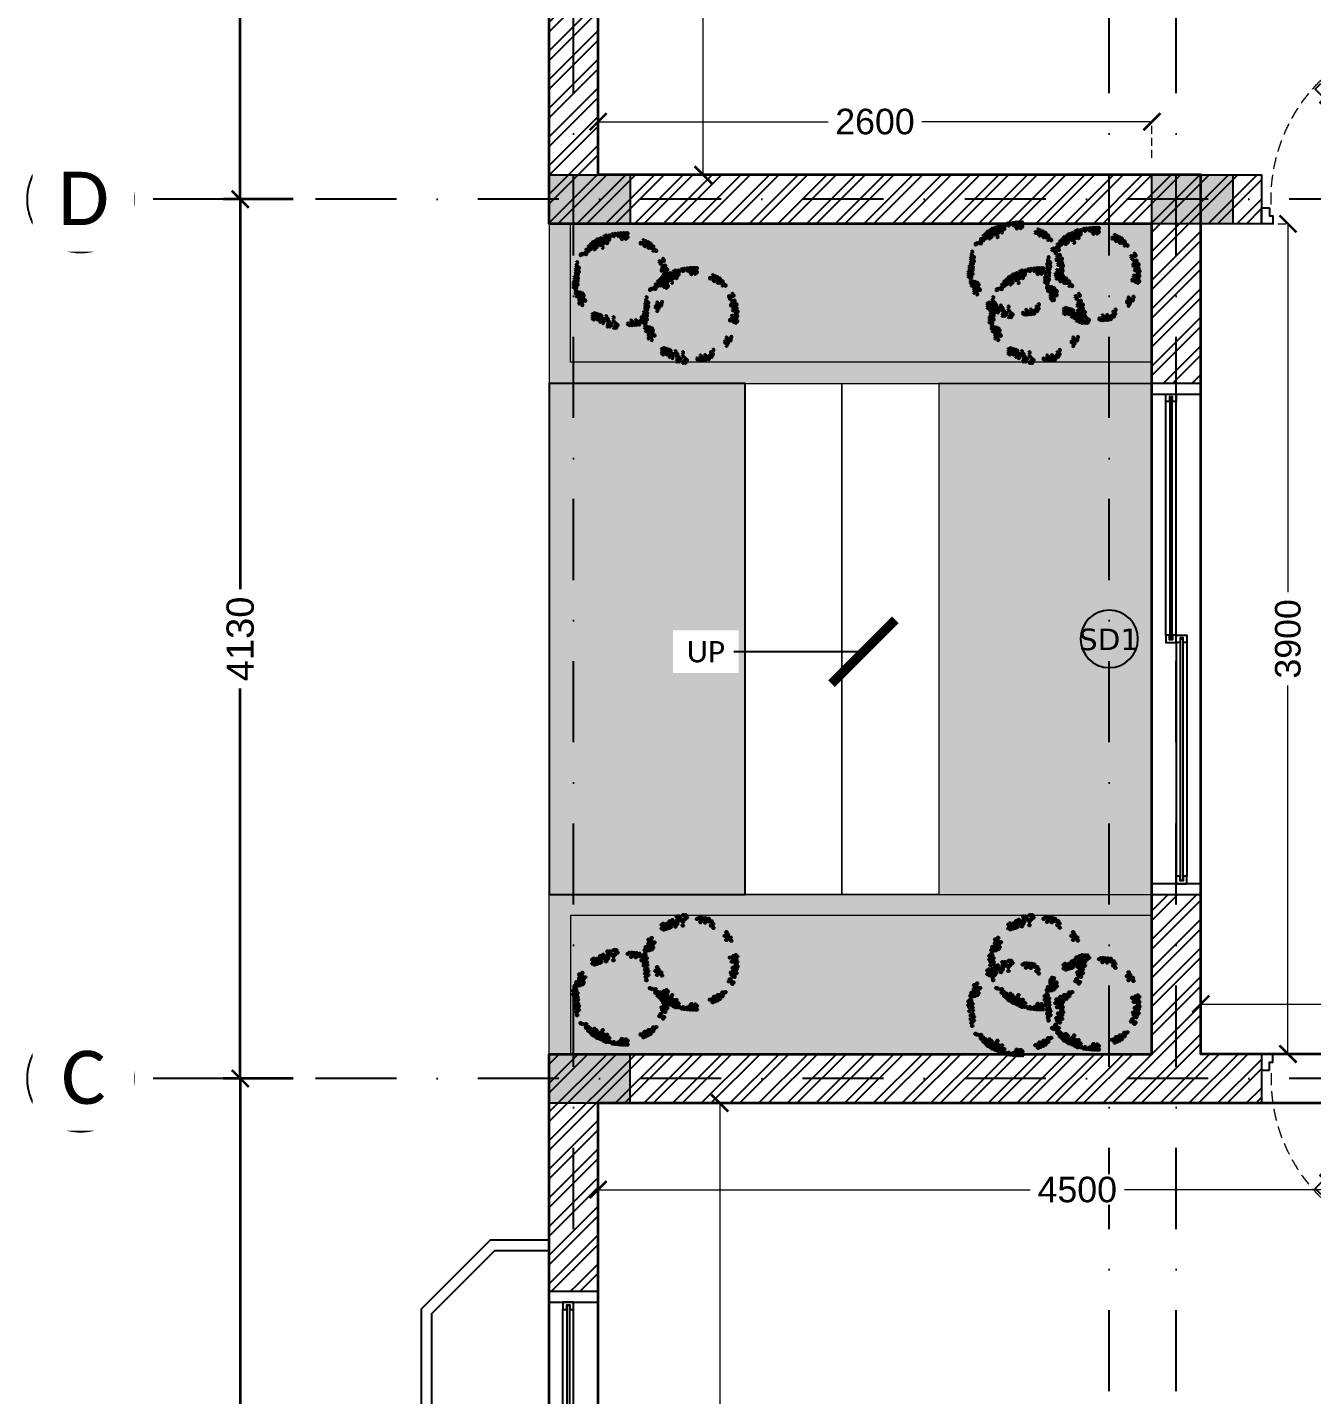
# Model space of a CAD drawing. Header units: millimetres. Extents: x -10000 to 124200, y -12045 to 23620.
# Drawn here: x 98200 to 104230, y 3145 to 9568 of the extents above; entities that cross this region are included whole.
import ezdxf
from ezdxf.enums import TextEntityAlignment as Align

# ---------------------------------------------------------------- set-up
doc = ezdxf.new("R2010")
doc.units = ezdxf.units.MM
doc.header["$LTSCALE"] = 150
doc.set_wipeout_variables(frame=1)
for name, pattern in [('1625_East Villa$0$DASHED', [0.75, 0.5, -0.25]), ('1625E_Grid$0$DASHDOTX2', [50.8, 25.4, -12.7, 0, -12.7]), ('3BHK-W(SB)$0$HIDDEN', [0.375, 0.25, -0.125]), ('HIDDENX2', [19.05, 12.7, -6.35])]:
    doc.linetypes.add(name, pattern=pattern)
for name, color, linetype in [('1625_East Villa$0$ad-Arrow', 32, 'Continuous'), ('1625_East Villa$0$ad-Door', 11, 'Continuous'), ('1625_East Villa$0$ad-Elevation 10', 8, 'Continuous'), ('1625_East Villa$0$ad-Glass Sectionline', 140, 'Continuous'), ('1625_East Villa$0$ad-Railing', 6, 'Continuous'), ('1625_East Villa$0$ad-Text main', 7, 'Continuous'), ('1625_East Villa$0$ad-Text Main_Door&window Label', 7, 'Continuous'), ('1625_East Villa$0$ad-Verandah', 33, 'Continuous'), ('1625_East Villa$0$ad-Wall', 240, 'Continuous'), ('1625_East Villa$0$ad-Wall hatch', 8, 'Continuous'), ('1625E_Columns$0$ad-Column', 3, 'Continuous'), ('1625E_Columns$0$ad-Column Hatch', 125, 'Continuous'), ('1625E_Grid$0$ad-Grid', 8, '1625E_Grid$0$DASHDOTX2'), ('1625E_Grid$0$ad-Text main', 7, 'Continuous')]:
    doc.layers.add(name, color=color, linetype=linetype)
for name, color, linetype, lineweight in [('1625_East Villa$0$ad-Landscape', 94, 'Continuous', 35), ('ad-Dimension', 6, 'Continuous', 0), ('ad-Framing', 4, 'Continuous', 35)]:
    doc.layers.add(name, color=color, linetype=linetype, lineweight=lineweight)
doc.layers.add('1625_East Villa$0$ad-Landscape 2', color=7, linetype='Continuous', lineweight=35, true_color=0x264c00)
doc.layers.add('1625E_Grid$0$ad-Dimension', color=7, linetype='Continuous', lineweight=0, true_color=0x0000f9)
doc.layers.get('1625_East Villa$0$ad-Landscape').off()
doc.styles.add('1625_East Villa$0$6 U T S R N_Corridor-Basement$0$Standard', font='arial.ttf')
doc.styles.add('1625_East Villa$0$6 U T S R N_Typical Floor Plan$0$3BHK-E(NB)$0$grid_text', font='verdana.ttf', dxfattribs={"width": 0.9})
doc.styles.add('1625_East Villa$0$New Text Style', font='arial.ttf', dxfattribs={"height": 100})
doc.styles.add('1625_East Villa$0$Standard', font='calibril.ttf')
doc.styles.add('1625E_Grid$0$Standard', font='arial.ttf')
doc.styles.add('ROMANS-TITLE', font='arial.ttf', dxfattribs={"width": 0.8})
doc.styles.get("Standard").update_dxf_attribs({"font": 'arial.ttf'})
doc.dimstyles.new('1625_East Villa$0$A-100-DIM-INT (MM-FT)', dxfattribs={"dimscale": 50, "dimtxt": 2.4, "dimasz": 1, "dimexe": 5, "dimexo": 100, "dimgap": 1, "dimtad": 0, "dimdec": 0, "dimdsep": 46, "dimtxsty": '1625_East Villa$0$Standard', "dimblk": '1625_East Villa$0$_ArchTick', "dimcen": 0.025, "dimse1": 1, "dimse2": 1, "dimclrd": 256, "dimclre": 256, "dimclrt": 256, "dimazin": 2, "dimtfac": 1, "dimtdec": 0, "dimtix": 1, "dimtmove": 2, "dimatfit": 3, "dimldrblk": '1625_East Villa$0$_ArchTick', "dimfxl": 1, "dimtolj": 1, "dimtzin": 0, "dimarcsym": 0})
doc.dimstyles.new('1625E_Grid$0$A-75-DIM-INT (Framing)', dxfattribs={"dimscale": 100, "dimtxt": 1.6, "dimasz": 1, "dimexe": 1, "dimexo": 1, "dimgap": 0.5, "dimtad": 0, "dimdec": 0, "dimdsep": 46, "dimtxsty": '1625E_Grid$0$Standard', "dimblk": '1625E_Grid$0$_ArchTick', "dimcen": 0.025, "dimclrd": 5, "dimclre": 5, "dimclrt": 256, "dimazin": 2, "dimtfac": 1, "dimtdec": 0, "dimtmove": 1, "dimatfit": 0, "dimldrblk": '1625E_Grid$0$_ArchTick', "dimfxl": 1, "dimfxlon": 1, "dimtfill": 1, "dimtolj": 1, "dimtzin": 0, "dimarcsym": 0})
doc.dimstyles.new('A-75-DIM-INT (Framing)', dxfattribs={"dimscale": 100, "dimtxt": 1.5, "dimasz": 1, "dimexe": 0, "dimexo": 0, "dimgap": 0.5, "dimtad": 0, "dimdec": 0, "dimdsep": 46, "dimtxsty": 'ROMANS-TITLE', "dimblk": 'ARCHTICK', "dimcen": 0.025, "dimclrd": 5, "dimclre": 5, "dimclrt": 256, "dimazin": 2, "dimtfac": 1, "dimtdec": 0, "dimtmove": 1, "dimatfit": 0, "dimldrblk": 'ARCHTICK', "dimfxl": 1, "dimtfill": 1, "dimtolj": 1, "dimtzin": 0, "dimarcsym": 0})

# ---------------------------------------------------------------- blocks, each defined once
blk = doc.blocks.new('1625_East Villa$0$6 U T S R N_Typical Floor Plan$0$ad_Window Tag')
blk.add_circle((0, 0), 150)
at = {"style": '1625_East Villa$0$6 U T S R N_Typical Floor Plan$0$3BHK-E(NB)$0$grid_text', "width": 0.9}
blk.add_attdef('D1', text='', height=125, dxfattribs=at).set_placement((0, 0), align=Align.MIDDLE_CENTER)
blk = doc.blocks.new('1625_East Villa$0$zw$3849')
at = {"layer": '1625_East Villa$0$ad-Text Main_Door&window Label'}
ref = blk.add_blockref('1625_East Villa$0$6 U T S R N_Typical Floor Plan$0$ad_Window Tag', (2630, 6695), dxfattribs=dict(at, xscale=-0.9, yscale=0.9, zscale=0.9))
ref.add_attrib('D1', 'SD1', dxfattribs={"height": 101.25, "rotation": 1800, "style": '1625_East Villa$0$6 U T S R N_Typical Floor Plan$0$3BHK-E(NB)$0$grid_text'}).set_placement((2629, 6692.9), align=Align.MIDDLE_CENTER)
at = {"layer": '1625_East Villa$0$ad-Text main', "insert": (-375, 2372.5), "char_height": 100, "width": 2237.11, "attachment_point": 5, "rotation": 90, "style": '1625_East Villa$0$Standard', "bg_fill": 2}
blk.add_mtext("\\pxqd;2' Wide Balcony", dxfattribs=at)
blk = doc.blocks.new('1625_East Villa$0$$ZCDB_AUDIT_GENERATED_C77D')
blk.add_wipeout([(0, 230), (2400, 230), (2400, 0), (0, 0)]).dxf.layer = '1625_East Villa$0$ad-Elevation 10'
at = {"layer": '1625_East Villa$0$ad-Elevation 10'}
for points in [[(2400, 230), (0, 230)], [(2400, 0), (0, 0)]]:
    blk.add_lwpolyline(points, dxfattribs=at)
for points in [[(50, 0), (50, 230), (0, 230), (0, 0)], [(2350, 0), (2400, 0), (2400, 230), (2350, 230)], [(1217.5, 133), (1217.5, 115), (1182.5, 115), (1182.5, 165), (1217.5, 165), (1217.5, 147), (1195.5, 147), (1195.5, 133)], [(2315, 133), (2315, 115), (2350, 115), (2350, 165), (2315, 165), (2315, 147), (2337, 147), (2337, 133)], [(85, 83), (85, 65), (50, 65), (50, 115), (85, 115), (85, 97), (63, 97), (63, 83)], [(1182.5, 83), (1182.5, 65), (1217.5, 65), (1217.5, 115), (1182.5, 115), (1182.5, 97), (1204.5, 97), (1204.5, 83)]]:
    blk.add_lwpolyline(points, close=True, dxfattribs=at)
at = {"layer": '1625_East Villa$0$ad-Glass Sectionline'}
for points in [[(1200, 145), (2335, 145), (2335, 135), (1200, 135)], [(1200, 95), (65, 95), (65, 85), (1200, 85)]]:
    blk.add_lwpolyline(points, close=True, dxfattribs=at)
for points in [[(1217.5, 165), (2315, 165)], [(1182.5, 115), (85, 115)], [(1182.5, 65), (85, 65)], [(1217.5, 115), (2315, 115)]]:
    blk.add_lwpolyline(points, dxfattribs=at)
blk = doc.blocks.new('*U131')
blk.add_blockref('1625_East Villa$0$$ZCDB_AUDIT_GENERATED_C77D', (0, 0))
blk = doc.blocks.new('*U132')
for p, q in [((-8.3, -111.1), (-41.7, -111.1)), ((-25, -127.8), (-25, -94.4)), ((-811.3, -760.8), (-796.4, -775.7)), ((-746.2, -826), (-761.1, -811.1))]:
    blk.add_line(p, q)
for points in [[(-1150, -100), (-1150, -50), (-1128.6, -50), (-1128.6, -35.7), (-1128.6, 0), (-1200, 0), (-1200, -100)], [(-50, -100), (0, -100), (0, 0), (-71.4, 0), (-71.4, -35.7), (-71.4, -50), (-50, -50)], [(-50, -100), (-130.8, -180.8), (-166.2, -145.5), (-85.4, -64.6)], [(-130.8, -180.8), (-747, -797), (-782.4, -761.6), (-166.2, -145.5)], [(-827.8, -877.8), (-747, -797), (-782.4, -761.6), (-863.2, -842.5)]]:
    blk.add_lwpolyline(points, close=True)
for points in [[(-808.2, -787.5), (-835.7, -760), (-772.9, -697.2), (-765, -705), (-822, -773.7)], [(-772.8, -822.8), (-745.4, -850.3), (-682.5, -787.5), (-690.4, -779.7), (-759, -836.7)]]:
    blk.add_lwpolyline(points)
blk.add_circle((-25, -111.1), 11.1)
at = {"color": 8, "linetype": '1625_East Villa$0$DASHED', "lineweight": 0}
blk.add_arc((-93.1, -153.1), 1047.4, 178.18808, 271.81192, dxfattribs=at)
at = {"layer": '1625_East Villa$0$ad-Text Main_Door&window Label'}
blk.add_line((-600, 125), (-600, -230), dxfattribs=at)
blk.add_circle((-600.3, 245), 120, dxfattribs=at)
at = {"layer": '1625_East Villa$0$ad-Text Main_Door&window Label', "style": '1625_East Villa$0$New Text Style'}
blk.add_attdef('D1', text='', height=100, dxfattribs=at).set_placement((-585.4, 244.6), align=Align.MIDDLE_CENTER)
blk = doc.blocks.new('1625_East Villa$0$zw$42B5')
at = {"layer": '1625_East Villa$0$ad-Wall hatch', "transparency": 33554610}
h = blk.add_hatch(dxfattribs=at)
h.set_pattern_fill('ANSI32', color=256, scale=10)
h.set_pattern_definition([(45, (-1040635.14, 674820.02), (-67.351921, 67.351921), []), (45, (-1040590.24, 674820.02), (-67.351921, 67.351921), [])])
h.paths.add_polyline_path([(12120, 13620), (12120, 10220), (11890, 10220), (11890, 13390), (7240, 13390), (7240, 8645), (4245, 8645), (4245, 8875), (4445, 8875), (4445, 9370), (4560, 9370), (4560, 8760), (7010, 8760), (7010, 10500), (6360, 10500), (6360, 10615), (7010, 10615), (7010, 13390), (4560, 13390), (4560, 10615), (5560, 10615), (5560, 10500), (4445, 10500), (4445, 13390), (230, 13390), (230, 8875), (3345, 8875), (3345, 8645), (3060, 8645), (3060, 4745), (3345, 4745), (3345, 4515), (230, 4515), (230, 230), (4995, 230), (4995, 3130), (6060, 3130), (6060, 3015), (5110, 3015), (5110, 230), (8310, 230), (8310, 3015), (6860, 3015), (6860, 3130), (8310, 3130), (8310, 4630), (5110, 4630), (5110, 3930), (4995, 3930), (4995, 4515), (4245, 4515), (4245, 4745), (8540, 4745), (8540, 230), (9240, 230), (9240, 0), (0, 0), (0, 4745), (2830, 4745), (2830, 8645), (0, 8645), (0, 13620)])
at = {"layer": '1625_East Villa$0$ad-Railing'}
for points in [[(0, 872.5), (-275, 872.5), (-600, 1197.5), (-600, 3547.5), (-275, 3872.5), (0, 3872.5)], [(0, 922.5), (-254.3, 922.5), (-550, 1218.2), (-550, 3526.8), (-254.3, 3822.5), (0, 3822.5)]]:
    blk.add_lwpolyline(points, dxfattribs=at)
at = {"layer": '1625_East Villa$0$ad-Door', "ltscale": 5}
ref = blk.add_blockref('*U132', (4245, 8645), dxfattribs=dict(at, xscale=-0.7499999997027537, yscale=0.7499999997027537, zscale=0.7499999997027537, rotation=179.9999999999998))
ref.add_attrib('D1', 'D1', dxfattribs={"layer": '1625_East Villa$0$ad-Text Main_Door&window Label', "height": 75, "rotation": 1440, "style": '1625_East Villa$0$New Text Style'}).set_placement((3794.8, 8461.3), align=Align.MIDDLE_CENTER)
ref = blk.add_blockref('*U132', (4245, 4745), dxfattribs=dict(at, xscale=0.7499999997027537, yscale=0.7499999997027537, zscale=0.7499999997027537))
ref.add_attrib('D1', 'D1', dxfattribs={"layer": '1625_East Villa$0$ad-Text Main_Door&window Label', "height": 75, "rotation": 1080, "style": '1625_East Villa$0$New Text Style'}).set_placement((3794.8, 4928.7), align=Align.MIDDLE_CENTER)
for p, rotation in [((2830, 7895), 270), ((230, 1230), 90)]:
    blk.add_blockref('*U131', p, dxfattribs=dict(rotation=rotation))
at = {"layer": '1625_East Villa$0$ad-Wall'}
for points in [[(4445, 13390), (230, 13390), (230, 8875), (3345, 8875), (3345, 8645), (3060, 8645), (3060, 4745), (3345, 4745), (3345, 4515), (230, 4515), (230, 230)], [(0, 0), (0, 4745), (2830, 4745), (2830, 8645), (0, 8645), (0, 13620), (12120, 13620)]]:
    blk.add_lwpolyline(points, dxfattribs=at)
blk = doc.blocks.new('1625_East Villa$0$_ArchTick')
at = {"color": 0, "linetype": 'ByBlock', "const_width": 0.15}
blk.add_lwpolyline([(-0.5, -0.5), (0.5, 0.5)], dxfattribs=at)
blk = doc.blocks.new('1625_East Villa$0$Agac-p8')
at = {"color": 82}
blk.add_lwpolyline([(214.3, -98.8, -0.332157), (270.9, -91.5, 2.110716)], format="xyb", dxfattribs=at)
at = {"layer": '1625_East Villa$0$ad-Landscape 2'}
for centre in [(-32, 272.4), (-32, 250.8), (-22.2, 272.4), (-22.2, 264.5), (-22.2, 250.8), (-22.2, 243), (-8.5, 272.4), (-8.5, 250.8), (-0.7, 262.6), (-0.7, 241), (5.2, 272.4), (5.2, 250.8), (20.9, 270.4), (20.9, 260.6), (38.5, 268.5), (46.3, 258.7), (54.1, 266.5), (67.8, 256.7), (73.7, 258.7), (73.7, 237.1), (85.5, 239.1), (91.3, 258.7), (91.3, 237.1), (103.1, 252.8), (103.1, 239.1), (120.7, 243), (132.5, 237.1), (142.3, 235.2), (-198.4, 172.5), (-188.6, 178.4), (-180.8, 196), (-180.8, 174.5), (-165.1, 211.7), (-165.1, 190.1), (-153.4, 211.7), (-153.4, 190.1), (-151.4, 219.5), (-151.4, 198), (-137.7, 225.4), (-137.7, 203.8), (-131.9, 221.5), (-131.9, 199.9), (-124, 231.3), (-124, 209.7), (-108.4, 215.6), (85.5, 217.5), (103.1, 231.3), (103.1, 217.5), (110.9, 211.7), (110.9, 190.1), (120.7, 221.5), (124.6, 227.3), (124.6, 205.8), (132.5, 215.6), (142.3, 213.6), (146.2, 213.6), (146.2, 192.1), (152, 227.3), (152, 205.8), (157.9, 203.8), (157.9, 182.3), (167.7, 219.5), (167.7, 198), (175.5, 209.7), (175.5, 188.2), (181.4, 203.8), (181.4, 182.3), (193.2, 194.1), (193.2, 172.5), (206.9, 176.4), (206.9, 154.9), (214.7, 156.8), (230.4, 152.9), (-249.3, 84.4), (-243.5, 115.7), (-239.5, 82.4), (-237.6, 123.6), (-231.7, 109.8), (-223.9, 98.1), (-218, 109.8), (238.2, 149), (257.8, 104), (257.8, 82.4), (261.7, 86.4), (-267, 23.7), (-265, -3.7), (-261.1, 62.9), (-261.1, 41.3), (-261.1, 10), (-255.2, 33.5), (-255.2, 21.7), (-251.3, 0.2), (-249.3, 72.6), (-247.4, 57), (-243.5, 47.2), (-239.5, 31.5), (-233.7, 72.6), (-233.7, -3.7), (-229.8, 58.9), (248, 72.6), (248, 51.1), (253.9, 35.4), (253.9, 13.9), (255.8, -1.8), (261.7, 64.8), (263.6, 39.4), (265.6, 64.8), (265.6, 43.3), (273.4, 17.8), (273.4, -3.7), (-265, -33.1), (-259.1, -15.5), (-257.2, -40.9), (-255.2, -23.3), (-245.4, -13.5), (-243.5, -35.1), (-237.6, -27.2), (-223.9, -27.2), (226.4, -76.2), (240.1, -70.3), (253.9, -68.3), (255.8, -23.3), (255.8, -68.3), (263.6, -21.4), (263.6, -42.9), (267.6, -48.8), (267.6, -70.3), (279.3, -15.5), (279.3, -37), (-231.7, -125.1), (-227.8, -142.8), (-216, -138.8), (-212.1, -160.4), (-208.2, -152.5), (-204.3, -129.1), (-200.4, -150.6), (-194.5, -152.5), (212.7, -115.3), (220.6, -86), (220.6, -107.5), (226.4, -97.7), (228.4, -119.3), (228.4, -140.8), (234.3, -101.6), (234.3, -123.2), (240.1, -91.8), (246, -86), (246, -107.5), (246, -109.5), (246, -131), (253.9, -89.9), (261.7, -87.9), (-204.3, -174.1), (-127.9, -199.5), (-126, -223), (-118.2, -236.8), (-114.2, -213.3), (-104.4, -236.8), (-92.7, -240.7), (-81, -230.9), (-53.5, -232.8), (48.3, -213.3), (48.3, -234.8), (73.7, -240.7), (81.6, -223), (91.3, -207.4), (91.3, -228.9), (109, -223), (118.8, -203.5), (118.8, -225), (124.6, -215.2), (124.6, -236.8), (126.6, -199.5), (126.6, -221.1), (134.4, -197.6), (134.4, -219.1), (140.3, -223), (146.2, -193.7), (146.2, -215.2), (157.9, -189.8), (157.9, -211.3), (161.8, -201.5), (161.8, -223), (169.7, -195.6), (169.7, -217.2), (-101, -251.4), (-84.9, -254.4), (-71.2, -254.4), (-65.3, -242.6), (-57.5, -256.3), (-43.8, -256.3), (-34, -250.5), (24.8, -258.3), (32.6, -272), (36.5, -248.5), (46.3, -272), (62, -250.5), (69.8, -264.2), (81.6, -244.6), (83.5, -264.2), (109, -244.6)]:
    blk.add_circle(centre, 5.54, dxfattribs=at)
blk = doc.blocks.new('1625_East Villa$0$zw$3E22')
at = {"transparency": 33554559}
h = blk.add_hatch(color=43, dxfattribs=at)
h.dxf.hatch_style = 1
h.paths.add_polyline_path([(-2830, -750), (0, -750), (0, -650), (-2730, -650), (-2730, 0), (-2830, 0)])
at = {"layer": '1625_East Villa$0$ad-Wall hatch', "transparency": 33554483}
h = blk.add_hatch(color=74, dxfattribs=at)
h.dxf.hatch_style = 1
h.paths.add_polyline_path([(-2730, 0), (0, 0), (0, -650), (-2730, -650)])
at = {"layer": '1625_East Villa$0$ad-Verandah', "lineweight": 9}
for points in [[(-2830, -750), (0, -750), (0, -650), (-2730, -650), (-2730, 0), (-2830, 0)], [(-2730, 0), (0, 0), (0, -650), (-2730, -650)]]:
    blk.add_lwpolyline(points, close=True, dxfattribs=at)
at = {"layer": '1625_East Villa$0$ad-Landscape', "xscale": -0.8129134488704248, "yscale": 0.8129134488704248, "zscale": 0.8129134488704248}
for p in [(-634, -216.5), (-2488.4, -266.7), (-274.9, -242.3), (-2162.8, -430.7), (-535.7, -431.3)]:
    blk.add_blockref('1625_East Villa$0$Agac-p8', p, dxfattribs=at)
blk = doc.blocks.new('1625E_Columns$0$zw$6AA0')
at = {"layer": '1625E_Columns$0$ad-Column Hatch', "transparency": 33554687}
h = blk.add_hatch(color=256, dxfattribs=at)
h.dxf.hatch_style = 1
h.paths.add_polyline_path([(0, -230), (380, -230), (380, 0), (0, 0)])
at = {"layer": '1625E_Columns$0$ad-Column'}
blk.add_lwpolyline([(0, -230), (380, -230), (380, 0), (0, 0)], close=True, dxfattribs=at)
blk = doc.blocks.new('1625E_Columns')
at = {"layer": '1625E_Columns$0$ad-Column', "xscale": -1}
for p, rotation in [((0, 8645), 179.9999999999998), ((3210, 8875), 359.9999999999997)]:
    blk.add_blockref('1625E_Columns$0$zw$6AA0', p, dxfattribs=dict(at, rotation=rotation))
at = {"layer": '1625E_Columns$0$ad-Column', "rotation": 359.9999999999993}
blk.add_blockref('1625E_Columns$0$zw$6AA0', (0, 4745), dxfattribs=at)
blk = doc.blocks.new('1625E_Grid$0$_ArchTick')
at = {"color": 0, "linetype": 'ByBlock', "const_width": 0.15}
blk.add_lwpolyline([(-0.5, -0.5), (0.5, 0.5)], dxfattribs=at)
blk = doc.blocks.new('*D190')
at = {"layer": '1625E_Grid$0$ad-Dimension', "lineweight": -2, "transparency": 16777216}
for p, q in [((-1202, 13505), (-1530, 13505)), ((-1450, 13505), (-1450, 11366.7)), ((-1450, 8760), (-1450, 10898.3)), ((-1202, 8760), (-1530, 8760))]:
    blk.add_line(p, q, dxfattribs=at)
at = {"layer": 'Defpoints', "color": 0, "transparency": 16777216}
for p in [(-1122, 13505), (-1450, 8760), (-1122, 8760)]:
    blk.add_point(p, dxfattribs=at)
at = {"layer": '1625E_Grid$0$ad-Dimension', "lineweight": -2, "transparency": 16777216, "xscale": 80, "yscale": 80, "zscale": 80}
for p, rotation in [((-1450, 13505), 90), ((-1450, 8760), 270)]:
    blk.add_blockref('1625E_Grid$0$_ArchTick', p, dxfattribs=dict(at, rotation=rotation))
at = {"layer": '1625E_Grid$0$ad-Dimension', "transparency": 16777216, "insert": (-1450, 11132.5), "char_height": 128, "attachment_point": 5, "rotation": 90, "style": '1625E_Grid$0$Standard', "bg_fill": 3, "box_fill_scale": 1.1, "bg_fill_color": 257, "bg_fill_transparency": 0}
blk.add_mtext('\\A1;4745', dxfattribs=at)
blk = doc.blocks.new('*D191')
at = {"layer": '1625E_Grid$0$ad-Dimension', "lineweight": -2, "transparency": 16777216}
for p, q in [((-1202, 8760), (-1530, 8760)), ((-1450, 8760), (-1450, 6928.5)), ((-1450, 4630), (-1450, 6461.5)), ((-1202, 4630), (-1530, 4630))]:
    blk.add_line(p, q, dxfattribs=at)
at = {"layer": 'Defpoints', "color": 0, "transparency": 16777216}
for p in [(-1122, 8760), (-1450, 4630), (-1122, 4630)]:
    blk.add_point(p, dxfattribs=at)
at = {"layer": '1625E_Grid$0$ad-Dimension', "lineweight": -2, "transparency": 16777216, "xscale": 80, "yscale": 80, "zscale": 80}
for p, rotation in [((-1450, 8760), 90), ((-1450, 4630), 270)]:
    blk.add_blockref('1625E_Grid$0$_ArchTick', p, dxfattribs=dict(at, rotation=rotation))
at = {"layer": '1625E_Grid$0$ad-Dimension', "transparency": 16777216, "insert": (-1450, 6695), "char_height": 128, "attachment_point": 5, "rotation": 90, "style": '1625E_Grid$0$Standard', "bg_fill": 3, "box_fill_scale": 1.1, "bg_fill_color": 257, "bg_fill_transparency": 0}
blk.add_mtext('\\A1;4130', dxfattribs=at)
blk = doc.blocks.new('*D192')
at = {"layer": '1625E_Grid$0$ad-Dimension', "lineweight": -2, "transparency": 16777216}
for p, q in [((-1202, 4630), (-1530, 4630)), ((-1450, 4630), (-1450, 2606.7)), ((-1450, 115), (-1450, 2138.3)), ((-1202, 115), (-1530, 115))]:
    blk.add_line(p, q, dxfattribs=at)
at = {"layer": 'Defpoints', "color": 0, "transparency": 16777216}
for p in [(-1122, 4630), (-1450, 115), (-1122, 115)]:
    blk.add_point(p, dxfattribs=at)
at = {"layer": '1625E_Grid$0$ad-Dimension', "lineweight": -2, "transparency": 16777216, "xscale": 80, "yscale": 80, "zscale": 80}
for p, rotation in [((-1450, 4630), 90), ((-1450, 115), 270)]:
    blk.add_blockref('1625E_Grid$0$_ArchTick', p, dxfattribs=dict(at, rotation=rotation))
at = {"layer": '1625E_Grid$0$ad-Dimension', "transparency": 16777216, "insert": (-1450, 2372.5), "char_height": 128, "attachment_point": 5, "rotation": 90, "style": '1625E_Grid$0$Standard', "bg_fill": 3, "box_fill_scale": 1.1, "bg_fill_color": 257, "bg_fill_transparency": 0}
blk.add_mtext('\\A1;4515', dxfattribs=at)
blk = doc.blocks.new('zw$B3AB')
at = {"layer": 'ad-Framing'}
for points in [[(0, 0), (12120, 0), (12120, -13620), (0, -13620), (0, -8875), (2830, -8875), (2830, -4975), (0, -4975)], [(230, -230), (11890, -230), (11890, -13390), (230, -13390), (230, -9105), (4730, -9105), (4730, -8875), (3060, -8875), (3060, -4745), (230, -4745)]]:
    blk.add_lwpolyline(points, close=True, dxfattribs=at)
blk = doc.blocks.new('_ArchTick')
at = {"color": 0, "linetype": 'ByBlock', "const_width": 0.15}
blk.add_lwpolyline([(-0.5, -0.5), (0.5, 0.5)], dxfattribs=at)
blk = doc.blocks.new('*D14')
at = {"layer": 'ad-Dimension', "linetype": '3BHK-W(SB)$0$HIDDEN', "lineweight": -2, "transparency": 16777216}
for p, q in [((80, -8875), (571.1, -8875)), ((80, -13160), (571.1, -13160))]:
    blk.add_line(p, q, dxfattribs=at)
at = {"layer": 'ad-Dimension', "lineweight": -2, "transparency": 16777216}
for p, q in [((571.1, -8875), (571.1, -10795.5)), ((571.1, -13160), (571.1, -11239.5))]:
    blk.add_line(p, q, dxfattribs=at)
at = {"layer": 'Defpoints', "color": 0, "transparency": 16777216}
for p in [(0, -8875), (0, -13160), (571.1, -13160)]:
    blk.add_point(p, dxfattribs=at)
at = {"layer": 'ad-Dimension', "lineweight": -2, "transparency": 16777216, "xscale": 80, "yscale": 80, "zscale": 80}
for p, rotation in [((571.1, -8875), 90), ((571.1, -13160), 270)]:
    blk.add_blockref('_ArchTick', p, dxfattribs=dict(at, rotation=rotation))
at = {"layer": 'ad-Dimension', "transparency": 16777216, "insert": (571.1, -11017.5), "char_height": 120, "attachment_point": 5, "rotation": 90, "bg_fill": 3, "box_fill_scale": 1.1, "bg_fill_color": 257, "bg_fill_transparency": 0}
blk.add_mtext('\\A1;4285', dxfattribs=at)
blk = doc.blocks.new('*D15')
at = {"layer": 'ad-Dimension', "linetype": '3BHK-W(SB)$0$HIDDEN', "lineweight": -2, "transparency": 16777216}
for p, q in [((0, -8955), (0, -9282.2)), ((4500, -8955), (4500, -9282.2))]:
    blk.add_line(p, q, dxfattribs=at)
at = {"layer": 'ad-Dimension', "lineweight": -2, "transparency": 16777216}
for p, q in [((0, -9282.2), (2028.6, -9282.2)), ((4500, -9282.2), (2471.4, -9282.2))]:
    blk.add_line(p, q, dxfattribs=at)
at = {"layer": 'Defpoints', "color": 0, "transparency": 16777216}
for p in [(0, -8875), (4500, -8875), (4500, -9282.2)]:
    blk.add_point(p, dxfattribs=at)
at = {"layer": 'ad-Dimension', "lineweight": -2, "transparency": 16777216, "xscale": 80, "yscale": 80, "zscale": 80, "rotation": 180}
blk.add_blockref('_ArchTick', (0, -9282.2), dxfattribs=at)
at = {"layer": 'ad-Dimension', "lineweight": -2, "transparency": 16777216, "xscale": 80, "yscale": 80, "zscale": 80}
blk.add_blockref('_ArchTick', (4500, -9282.2), dxfattribs=at)
at = {"layer": 'ad-Dimension', "transparency": 16777216, "insert": (2250, -9282.2), "char_height": 120, "attachment_point": 5, "bg_fill": 3, "box_fill_scale": 1.1, "bg_fill_color": 257, "bg_fill_transparency": 0}
blk.add_mtext('\\A1;4500', dxfattribs=at)
blk = doc.blocks.new('*D16')
at = {"layer": 'ad-Dimension', "linetype": '3BHK-W(SB)$0$HIDDEN', "lineweight": -2, "transparency": 16777216}
for p, q in [((2830, -8565), (2830, -8410)), ((4500, -8565), (4500, -8410))]:
    blk.add_line(p, q, dxfattribs=at)
at = {"layer": 'ad-Dimension', "lineweight": -2, "transparency": 16777216}
for p, q in [((2830, -8410), (3451.7, -8410)), ((4500, -8410), (3878.3, -8410))]:
    blk.add_line(p, q, dxfattribs=at)
at = {"layer": 'Defpoints', "color": 0, "transparency": 16777216}
for p in [(2830, -8410), (2830, -8645), (4500, -8645)]:
    blk.add_point(p, dxfattribs=at)
at = {"layer": 'ad-Dimension', "lineweight": -2, "transparency": 16777216, "xscale": 80, "yscale": 80, "zscale": 80, "rotation": 180}
blk.add_blockref('_ArchTick', (2830, -8410), dxfattribs=at)
at = {"layer": 'ad-Dimension', "lineweight": -2, "transparency": 16777216, "xscale": 80, "yscale": 80, "zscale": 80}
blk.add_blockref('_ArchTick', (4500, -8410), dxfattribs=at)
at = {"layer": 'ad-Dimension', "transparency": 16777216, "insert": (3665, -8410), "char_height": 120, "attachment_point": 5, "bg_fill": 3, "box_fill_scale": 1.1, "bg_fill_color": 257, "bg_fill_transparency": 0}
blk.add_mtext('\\A1;1670', dxfattribs=at)
blk = doc.blocks.new('*D17')
at = {"layer": 'ad-Dimension', "linetype": '3BHK-W(SB)$0$HIDDEN', "lineweight": -2, "transparency": 16777216}
for p, q in [((2910, -4745), (3239.1, -4745)), ((2910, -8645), (3239.1, -8645))]:
    blk.add_line(p, q, dxfattribs=at)
at = {"layer": 'ad-Dimension', "lineweight": -2, "transparency": 16777216}
for p, q in [((3239.1, -4745), (3239.1, -6476.1)), ((3239.1, -8645), (3239.1, -6913.9))]:
    blk.add_line(p, q, dxfattribs=at)
at = {"layer": 'Defpoints', "color": 0, "transparency": 16777216}
for p in [(2830, -4745), (3239.1, -4745), (2830, -8645)]:
    blk.add_point(p, dxfattribs=at)
at = {"layer": 'ad-Dimension', "lineweight": -2, "transparency": 16777216, "xscale": 80, "yscale": 80, "zscale": 80}
for p, rotation in [((3239.1, -4745), 90), ((3239.1, -8645), 270)]:
    blk.add_blockref('_ArchTick', p, dxfattribs=dict(at, rotation=rotation))
at = {"layer": 'ad-Dimension', "transparency": 16777216, "insert": (3239.1, -6695), "char_height": 120, "attachment_point": 5, "rotation": 90, "bg_fill": 3, "box_fill_scale": 1.1, "bg_fill_color": 257, "bg_fill_transparency": 0}
blk.add_mtext('\\A1;3900', dxfattribs=at)
blk = doc.blocks.new('*D18')
at = {"layer": 'ad-Dimension', "linetype": '3BHK-W(SB)$0$HIDDEN', "lineweight": -2, "transparency": 16777216}
for p, q in [((0, -4435), (0, -4265.5)), ((2600, -4435), (2600, -4265.5))]:
    blk.add_line(p, q, dxfattribs=at)
at = {"layer": 'ad-Dimension', "lineweight": -2, "transparency": 16777216}
for p, q in [((0, -4265.5), (1080, -4265.5)), ((2600, -4265.5), (1520, -4265.5))]:
    blk.add_line(p, q, dxfattribs=at)
at = {"layer": 'Defpoints', "color": 0, "transparency": 16777216}
for p in [(2600, -4265.5), (0, -4515), (2600, -4515)]:
    blk.add_point(p, dxfattribs=at)
at = {"layer": 'ad-Dimension', "lineweight": -2, "transparency": 16777216, "xscale": 80, "yscale": 80, "zscale": 80, "rotation": 180}
blk.add_blockref('_ArchTick', (0, -4265.5), dxfattribs=at)
at = {"layer": 'ad-Dimension', "lineweight": -2, "transparency": 16777216, "xscale": 80, "yscale": 80, "zscale": 80}
blk.add_blockref('_ArchTick', (2600, -4265.5), dxfattribs=at)
at = {"layer": 'ad-Dimension', "transparency": 16777216, "insert": (1300, -4265.5), "char_height": 120, "attachment_point": 5, "bg_fill": 3, "box_fill_scale": 1.1, "bg_fill_color": 257, "bg_fill_transparency": 0}
blk.add_mtext('\\A1;2600', dxfattribs=at)
blk = doc.blocks.new('*D19')
at = {"layer": 'ad-Dimension', "linetype": '3BHK-W(SB)$0$HIDDEN', "lineweight": -2, "transparency": 16777216}
for p, q in [((80, 0), (493.4, 0)), ((80, -4515), (493.4, -4515))]:
    blk.add_line(p, q, dxfattribs=at)
at = {"layer": 'ad-Dimension', "lineweight": -2, "transparency": 16777216}
for p, q in [((493.4, 0), (493.4, -2035.5)), ((493.4, -4515), (493.4, -2479.5))]:
    blk.add_line(p, q, dxfattribs=at)
at = {"layer": 'Defpoints', "color": 0, "transparency": 16777216}
for p in [(0, 0), (493.4, 0), (0, -4515)]:
    blk.add_point(p, dxfattribs=at)
at = {"layer": 'ad-Dimension', "lineweight": -2, "transparency": 16777216, "xscale": 80, "yscale": 80, "zscale": 80}
for p, rotation in [((493.4, 0), 90), ((493.4, -4515), 270)]:
    blk.add_blockref('_ArchTick', p, dxfattribs=dict(at, rotation=rotation))
at = {"layer": 'ad-Dimension', "transparency": 16777216, "insert": (493.4, -2257.5), "char_height": 120, "attachment_point": 5, "rotation": 90, "bg_fill": 3, "box_fill_scale": 1.1, "bg_fill_color": 257, "bg_fill_transparency": 0}
blk.add_mtext('\\A1;4515', dxfattribs=at)
blk = doc.blocks.new('1625_East Villa$0$zw$959F')
at = {"transparency": 33554559}
h = blk.add_hatch(color=256, dxfattribs=at)
h.dxf.hatch_style = 1
h.set_gradient(color1=(153, 204, 0), color2=(63, 127, 0), name='INVSPHERICAL')
h.paths.add_polyline_path([(-11200, -5725), (-12120, -5725), (-12120, -8125), (-11200, -8125)])
h = blk.add_hatch(dxfattribs=at)
h.set_pattern_fill('GRASS', color=74)
h.set_pattern_definition([(90, (-12120, -8275), (-17.96051, 17.96051), [4.7625, -31.15852]), (45, (-12120, -8275), (-17.96051, 17.96051), [4.7625, -20.6375]), (135, (-12120, -8275), (-17.96051, -17.96051), [4.7625, -20.6375])])
h.paths.add_polyline_path([(-11200, -5725), (-12120, -5725), (-12120, -8125), (-11200, -8125)])
h = blk.add_hatch(color=43, dxfattribs=at)
h.dxf.hatch_style = 1
h.paths.add_polyline_path([(-9290, -5725), (-10290, -5725), (-10290, -8125), (-9290, -8125)])
at = {"layer": '1625_East Villa$0$ad-Elevation 10'}
blk.add_lwpolyline([(-11200, -5725), (-12120, -5725), (-12120, -8125), (-11200, -8125)], close=True, dxfattribs=at)
at = {"layer": '1625_East Villa$0$ad-Verandah', "lineweight": 9}
for points in [[(-10745, -8125), (-11200, -8125), (-11200, -5725), (-10745, -5725)], [(-10290, -8125), (-10745, -8125), (-10745, -5725), (-10290, -5725)], [(-9290, -5725), (-10290, -5725), (-10290, -8125), (-9290, -8125)]]:
    blk.add_lwpolyline(points, close=True, dxfattribs=at)
blk.add_blockref('1625_East Villa$0$zw$3E22', (-9290, -4975))
at = {"xscale": -1, "rotation": 179.9999999999999}
blk.add_blockref('1625_East Villa$0$zw$3E22', (-9290, -8875), dxfattribs=at)
at = {"layer": '1625_East Villa$0$ad-Text main', "insert": (-11384, -6986), "char_height": 100, "width": 207.6, "attachment_point": 5, "style": '1625_East Villa$0$6 U T S R N_Corridor-Basement$0$Standard', "bg_fill": 2}
blk.add_mtext('{\\fCalibri Light|b0|i0|c0|p34;UP}', dxfattribs=at)
at = {"layer": '1625_East Villa$0$ad-Arrow'}
blk.add_leader([(-10644.3, -6985.3, 0), (-11252.1, -6985.3, 0)], dimstyle='1625_East Villa$0$A-100-DIM-INT (MM-FT)', override={"dimscale": 1, "dimasz": 300, "dimgap": 50, "dimtad": 0}, dxfattribs=at)
blk = doc.blocks.new('1625_East Villa')
at = {"layer": '1625_East Villa$0$ad-Verandah'}
blk.add_blockref('1625_East Villa$0$zw$959F', (12120, 13620), dxfattribs=at)
at = {"layer": '1625_East Villa$0$ad-Text main'}
blk.add_blockref('1625_East Villa$0$zw$3849', (0, 0), dxfattribs=at)
at = {"layer": '1625_East Villa$0$ad-Wall'}
blk.add_blockref('1625_East Villa$0$zw$42B5', (0, 0), dxfattribs=at)
blk.add_blockref('1625E_Columns', (0, 0))
blk = doc.blocks.new('1625E_Grid')
at = {"layer": '1625E_Grid$0$ad-Grid', "ltscale": 0.1}
for points in [[(3298.6, -4913.6), (3298.6, -4663.6), (2945, -4460), (2945, 16170), (3298.6, 16373.6), (3298.6, 16623.6)], [(115, -4460), (115, 16170)], [(2630, -4460), (2630, 16170)]]:
    blk.add_lwpolyline(points, dxfattribs=at)
at = {"layer": '1625E_Grid$0$ad-Grid', "color": 7, "linetype": 'ByBlock'}
for centre in [(-2200, 8760), (-2200, 4630)]:
    blk.add_circle(centre, 250, dxfattribs=at)
at = {"layer": '1625E_Grid$0$ad-Text main', "char_height": 250, "width": 227.385, "attachment_point": 5, "style": '1625E_Grid$0$Standard', "bg_fill": 2}
for s, insert in [('{\\fCalibri|b0|i0|c0|p34;D}', (-2186.5, 8764)), ('{\\fCalibri|b0|i0|c0|p34;C}', (-2186.5, 4634))]:
    blk.add_mtext(s, dxfattribs=dict(at, insert=insert))
at = {"layer": '1625E_Grid$0$ad-Grid', "ltscale": 0.1}
for points in [[(16050, 8760), (-1950, 8760)], [(16050, 4630), (-1950, 4630)]]:
    blk.add_lwpolyline(points, dxfattribs=at)
at = {"layer": '1625E_Grid$0$ad-Dimension'}
dim = blk.add_linear_dim(base=(-1450, 8760), p1=(-1122, 13505), p2=(-1122, 8760), angle=90, dimstyle='1625E_Grid$0$A-75-DIM-INT (Framing)', override={"dimscale": 80, "dimblk": '1625E_Grid$0$_ArchTick', "dimclrd": 256, "dimclre": 256, "dimfxl": 10, "dimtfill": 1, "dimtfillclr": 0}, dxfattribs=at)
dim.commit()
dim.dimension.update_dxf_attribs({"geometry": '*D190', "text_midpoint": (-1450, 11132.5)})
dim = blk.add_linear_dim(base=(-1450, 4630), p1=(-1122, 8760), p2=(-1122, 4630), angle=90, dimstyle='1625E_Grid$0$A-75-DIM-INT (Framing)', override={"dimscale": 80, "dimblk": '1625E_Grid$0$_ArchTick', "dimclrd": 256, "dimclre": 256, "dimfxl": 10, "dimtfill": 1, "dimtfillclr": 0}, dxfattribs=at)
dim.commit()
dim.dimension.update_dxf_attribs({"geometry": '*D191', "text_midpoint": (-1450, 6695)})
dim = blk.add_linear_dim(base=(-1450, 115), p1=(-1122, 4630), p2=(-1122, 115), angle=90, dimstyle='1625E_Grid$0$A-75-DIM-INT (Framing)', override={"dimscale": 80, "dimblk": '1625E_Grid$0$_ArchTick', "dimclrd": 256, "dimclre": 256, "dimfxl": 10, "dimtfill": 1, "dimtfillclr": 0}, dxfattribs=at)
dim.commit()
dim.dimension.update_dxf_attribs({"geometry": '*D192', "text_midpoint": (-1450, 2372.5)})
blk = doc.blocks.new('zw$2F65')
at = {"layer": 'ad-Dimension'}
for base, p1, p2, picture, middle in [((2600, -4265.5), (0, -4515), (2600, -4515), '*D18', (1300, -4265.5)), ((2830, -8410), (4500, -8645), (2830, -8645), '*D16', (3665, -8410))]:
    dim = blk.add_linear_dim(base=base, p1=p1, p2=p2, dimstyle='A-75-DIM-INT (Framing)', override={"dimscale": 80, "dimexo": 1, "dimtxsty": 'Standard', "dimblk": 'ArchTick', "dimclrd": 256, "dimclre": 256, "dimfxl": 10, "dimtfill": 1, "dimtfillclr": 0}, dxfattribs=at)
    dim.commit()
    dim.dimension.update_dxf_attribs({"geometry": picture, "text_midpoint": middle})
dim = blk.add_linear_dim(base=(571.1, -13160), p1=(0, -8875), p2=(0, -13160), angle=90, dimstyle='A-75-DIM-INT (Framing)', override={"dimscale": 80, "dimexo": 1, "dimtxsty": 'Standard', "dimblk": 'ArchTick', "dimclrd": 256, "dimclre": 256, "dimfxl": 10, "dimtfill": 1, "dimtfillclr": 0}, dxfattribs=at)
dim.commit()
dim.dimension.update_dxf_attribs({"geometry": '*D14', "text_midpoint": (571.1, -11017.5)})
for base, p1, p2, picture, middle in [((493.4, 0), (0, -4515), (0, 0), '*D19', (493.4, -2257.5)), ((3239.1, -4745), (2830, -8645), (2830, -4745), '*D17', (3239.1, -6695))]:
    dim = blk.add_linear_dim(base=base, p1=p1, p2=p2, angle=90, dimstyle='A-75-DIM-INT (Framing)', override={"dimscale": 80, "dimexo": 1, "dimtxsty": 'Standard', "dimblk": 'ArchTick', "dimclrd": 256, "dimclre": 256, "dimfxl": 10, "dimtfill": 1, "dimtfillclr": 0}, dxfattribs=at)
    dim.commit()
    dim.dimension.update_dxf_attribs({"geometry": picture, "text_midpoint": middle})
dim = blk.add_linear_dim(base=(4500, -9282.2), p1=(0, -8875), p2=(4500, -8875), dimstyle='A-75-DIM-INT (Framing)', override={"dimscale": 80, "dimexo": 1, "dimtxsty": 'Standard', "dimblk": 'ArchTick', "dimclrd": 256, "dimclre": 256, "dimfxl": 10, "dimtfill": 1, "dimtfillclr": 0}, dxfattribs=at)
dim.commit()
dim.dimension.update_dxf_attribs({"geometry": '*D15', "text_midpoint": (2250, -9282.2)})

msp = doc.modelspace()

# ---------------------------------------------------------------- block references
at = {"linetype": 'HIDDENX2', "ltscale": 0.09}
msp.add_blockref('1625_East Villa', (100650, 0), dxfattribs=at)

# ---------------------------------------------------------------- next in the draw order: block references
at = {"layer": 'ad-Framing', "linetype": 'HIDDENX2', "ltscale": 0.09}
msp.add_blockref('1625E_Grid', (100650, 0), dxfattribs=at)

# ---------------------------------------------------------------- next in the draw order: block references
at = {"layer": 'ad-Framing'}
msp.add_blockref('zw$B3AB', (100650, 13620), dxfattribs=at)

# ---------------------------------------------------------------- next in the draw order: block references
at = {"layer": 'ad-Dimension'}
msp.add_blockref('zw$2F65', (100880, 13390), dxfattribs=at)

doc.saveas('drawing.dxf')
